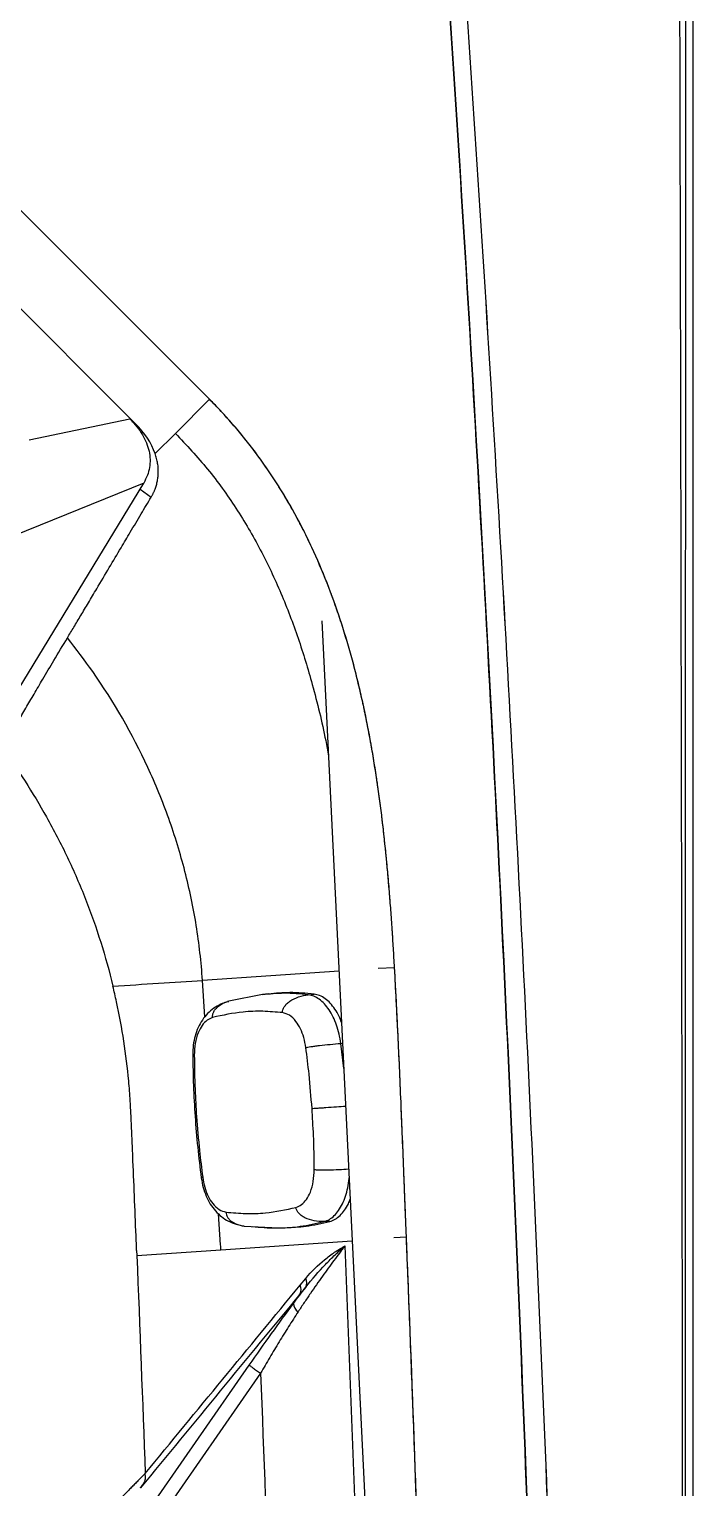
# Model space of a CAD drawing. Extents: x 398 to 508, y 623 to 782.
# Drawn here: x 501.19 to 508.08, y 711.93 to 727.05 of the extents above; entities that cross this region are included whole.
import ezdxf

# ---------------------------------------------------------------- set-up
doc = ezdxf.new("R2010")
doc.units = 0
doc.header["$MEASUREMENT"] = 0
doc.layers.add('GEOMETRY', color=2, linetype='Continuous', lineweight=25)

msp = doc.modelspace()

# ---------------------------------------------------------------- linework, layer by layer
at = {"layer": 'GEOMETRY'}
for p, q in [((508.077, 731.723), (508.077, 646.519)), ((503.064, 723.216), (496.672, 729.608)), ((496.421, 728.839), (502.295, 722.965)), ((502.711, 722.863), (503.064, 723.216)), ((501.195, 722.797), (502.24, 723.013)), ((502.259, 722.99), (502.295, 722.965)), ((502.501, 722.653), (502.711, 722.863)), ((501.032, 720.125), (502.382, 722.348)), ((502.382, 722.348), (501.034, 721.801)), ((502.345, 722.284), (502.46, 722.202)), ((504.23, 720.92), (504.996, 705.265)), ((504.408, 717.287), (502.992, 717.19)), ((504.984, 717.321), (504.815, 717.312)), ((503.018, 716.813), (502.992, 717.19)), ((503.264, 716.974), (503.251, 716.969)), ((503.616, 717.042), (503.264, 716.974)), ((503.676, 717.049), (503.616, 717.042)), ((504.089, 717.041), (504.149, 717.048)), ((504.427, 716.536), (504.444, 716.537)), ((504.457, 716.277), (504.427, 716.536)), ((503.18, 714.446), (503.158, 714.769)), ((504.312, 714.689), (504.252, 714.688)), ((503.411, 714.645), (503.425, 714.642)), ((503.425, 714.642), (503.784, 714.622)), ((503.784, 714.622), (503.844, 714.623)), ((505.107, 714.527), (504.976, 714.519)), ((502.309, 714.387), (502.311, 714.337)), ((502.311, 714.337), (503.182, 714.396)), ((503.182, 714.396), (504.545, 714.489)), ((504.005, 714.028), (504.062, 714.098)), ((503.937, 713.84), (504.005, 713.938)), ((504.062, 714.008), (504.005, 713.938)), ((500.417, 708.798), (503.477, 713.2)), ((503.595, 713.115), (500.535, 708.713))]:
    msp.add_line(p, q, dxfattribs=at)
for centre, radius, start, end in [((503.97, 714.053), 0.103, 334.1304, 25.9472), ((503.912, 713.983), 0.103, 334.1314, 25.9454), ((504.047, 713.843), 0.11, 181.2281, 234.8546)]:
    msp.add_arc(centre, radius, start, end, dxfattribs=at)
msp.add_ellipse((501.087, 722.618), major_axis=(1.44, -0.221), ratio=0.581848, start_param=0.299107, end_param=0.670514, dxfattribs=at)
for points, knots in [([(507.93, 731.67), (507.93, 731.666), (507.93, 731.663), (507.93, 731.656), (507.93, 731.646), (507.93, 731.621), (507.93, 731.573), (507.93, 731.476), (507.931, 731.282), (507.932, 730.894), (507.934, 730.119), (507.937, 728.567), (507.94, 727.238), (507.946, 724.578), (507.95, 722.806), (507.96, 717.487), (507.966, 713.941), (507.974, 706.85), (507.977, 703.304), (507.981, 696.213), (507.982, 692.667), (507.982, 685.575), (507.981, 682.03), (507.977, 674.938), (507.974, 671.392), (507.966, 664.301), (507.96, 660.755), (507.947, 653.664), (507.939, 650.118), (507.93, 646.572)], [0, 0, 0, 0, 0.000122, 0.000122, 0.000244, 0.000488, 0.000977, 0.001953, 0.003906, 0.007813, 0.015625, 0.03125, 0.0625, 0.0625, 0.125, 0.125, 0.25, 0.25, 0.375, 0.375, 0.5, 0.5, 0.625, 0.625, 0.75, 0.75, 0.875, 0.875, 1, 1, 1, 1]), ([(507.93, 731.67), (507.93, 731.666), (507.93, 731.663), (507.93, 731.656), (507.93, 731.646), (507.93, 731.621), (507.93, 731.573), (507.93, 731.476), (507.931, 731.282), (507.932, 730.894), (507.934, 730.119), (507.937, 728.567), (507.94, 727.238), (507.946, 724.578), (507.95, 722.806), (507.96, 717.487), (507.966, 713.941), (507.974, 706.85), (507.977, 703.304), (507.981, 696.213), (507.982, 692.667), (507.982, 685.575), (507.981, 682.03), (507.977, 674.938), (507.974, 671.392), (507.966, 664.301), (507.96, 660.755), (507.947, 653.664), (507.939, 650.118), (507.93, 646.572)], [0, 0, 0, 0, 0.000122, 0.000122, 0.000244, 0.000488, 0.000977, 0.001953, 0.003906, 0.007813, 0.015625, 0.03125, 0.0625, 0.0625, 0.125, 0.125, 0.25, 0.25, 0.375, 0.375, 0.5, 0.5, 0.625, 0.625, 0.75, 0.75, 0.875, 0.875, 1, 1, 1, 1]), ([(508.003, 646.519), (508.003, 646.547), (508.003, 646.575), (508.003, 646.63), (508.003, 646.713), (508.003, 646.907), (508.003, 647.296), (508.003, 648.072), (508.003, 649.625), (508.003, 650.957), (508.003, 653.619), (508.003, 655.394), (508.002, 660.72), (508.002, 664.27), (508.001, 674.92), (508.001, 682.021), (508.001, 696.221), (508.001, 703.322), (508.002, 713.972), (508.002, 717.522), (508.003, 722.848), (508.003, 724.623), (508.003, 727.285), (508.003, 728.617), (508.003, 730.17), (508.003, 730.946), (508.003, 731.335), (508.003, 731.529), (508.003, 731.612), (508.003, 731.668), (508.003, 731.695), (508.003, 731.723)], [0, 0, 0, 0, 0.000977, 0.000977, 0.001953, 0.003906, 0.007812, 0.015625, 0.03125, 0.0625, 0.0625, 0.125, 0.125, 0.25, 0.25, 0.5, 0.5, 0.75, 0.75, 0.875, 0.875, 0.9375, 0.9375, 0.96875, 0.984375, 0.992187, 0.996094, 0.998047, 0.999023, 0.999023, 1, 1, 1, 1]), ([(508.003, 646.519), (508.003, 646.547), (508.003, 646.575), (508.003, 646.63), (508.003, 646.713), (508.003, 646.907), (508.003, 647.296), (508.003, 648.072), (508.003, 649.625), (508.003, 650.957), (508.003, 653.619), (508.003, 655.394), (508.002, 660.72), (508.002, 664.27), (508.001, 674.92), (508.001, 682.021), (508.001, 696.221), (508.001, 703.322), (508.002, 713.972), (508.002, 717.522), (508.003, 722.848), (508.003, 724.623), (508.003, 727.285), (508.003, 728.617), (508.003, 730.17), (508.003, 730.946), (508.003, 731.335), (508.003, 731.529), (508.003, 731.612), (508.003, 731.668), (508.003, 731.695), (508.003, 731.723)], [0, 0, 0, 0, 0.000977, 0.000977, 0.001953, 0.003906, 0.007812, 0.015625, 0.03125, 0.0625, 0.0625, 0.125, 0.125, 0.25, 0.25, 0.5, 0.5, 0.75, 0.75, 0.875, 0.875, 0.9375, 0.9375, 0.96875, 0.984375, 0.992187, 0.996094, 0.998047, 0.999023, 0.999023, 1, 1, 1, 1]), ([(505.385, 648.481), (505.623, 651.863), (505.829, 655.246), (506.181, 662.014), (506.326, 665.399), (506.557, 672.172), (506.643, 675.559), (506.729, 680.642), (506.75, 682.337), (506.778, 685.726), (506.786, 687.421), (506.786, 692.506), (506.757, 695.896), (506.672, 700.98), (506.636, 702.674), (506.55, 706.063), (506.499, 707.757), (506.326, 712.839), (506.181, 716.226), (505.917, 721.304), (505.822, 722.996), (505.615, 726.38), (505.504, 728.071), (505.385, 729.762)], [0, 0, 0, 0, 0.125, 0.125, 0.25, 0.25, 0.375, 0.375, 0.4375, 0.4375, 0.5, 0.5, 0.625, 0.625, 0.6875, 0.6875, 0.75, 0.75, 0.875, 0.875, 0.9375, 0.9375, 1, 1, 1, 1]), ([(505.385, 729.762), (505.86, 722.998), (506.211, 716.227), (506.557, 706.064), (506.643, 702.674), (506.757, 695.896), (506.786, 692.506), (506.786, 685.726), (506.757, 682.336), (506.643, 675.559), (506.557, 672.172), (506.21, 662.013), (505.861, 655.244), (505.385, 648.481)], [0.222142, 0.222142, 0.222142, 0.222142, 0.737632, 0.737632, 0.995377, 0.995377, 1.253122, 1.253122, 1.510867, 1.510867, 1.768612, 1.768612, 2.284102, 2.284102, 2.284102, 2.284102]), ([(505.557, 648.469), (505.803, 651.851), (506.018, 655.235), (506.385, 662.005), (506.537, 665.391), (506.778, 672.165), (506.868, 675.554), (506.957, 680.638), (506.979, 682.334), (507.009, 685.724), (507.016, 687.42), (507.016, 692.507), (506.987, 695.898), (506.897, 700.984), (506.86, 702.679), (506.77, 706.069), (506.718, 707.764), (506.537, 712.847), (506.385, 716.235), (506.11, 721.314), (506.01, 723.007), (505.795, 726.391), (505.68, 728.083), (505.557, 729.774)], [0, 0, 0, 0, 0.125, 0.125, 0.25, 0.25, 0.375, 0.375, 0.4375, 0.4375, 0.5, 0.5, 0.625, 0.625, 0.6875, 0.6875, 0.75, 0.75, 0.875, 0.875, 0.9375, 0.9375, 1, 1, 1, 1]), ([(505.557, 648.469), (505.803, 651.851), (506.018, 655.235), (506.385, 662.005), (506.537, 665.391), (506.778, 672.165), (506.868, 675.554), (506.987, 682.333), (507.016, 685.725), (507.016, 692.507), (506.987, 695.898), (506.868, 702.679), (506.778, 706.069), (506.537, 712.847), (506.385, 716.235), (506.018, 723.007), (505.803, 726.392), (505.557, 729.774)], [0, 0, 0, 0, 0.258278, 0.258278, 0.516555, 0.516555, 0.774833, 0.774833, 1.033111, 1.033111, 1.291388, 1.291388, 1.549666, 1.549666, 1.807944, 1.807944, 2.066221, 2.066221, 2.066221, 2.066221]), ([(504.984, 717.321), (504.982, 717.355), (504.978, 717.423), (504.972, 717.523), (504.966, 717.621), (504.957, 717.753), (504.946, 717.916), (504.925, 718.18), (504.896, 718.508), (504.852, 718.902), (504.798, 719.295), (504.734, 719.687), (504.656, 720.076), (504.562, 720.464), (504.452, 720.845), (504.322, 721.222), (504.173, 721.587), (504.028, 721.886), (503.902, 722.117), (503.8, 722.288), (503.693, 722.454), (503.601, 722.585), (503.527, 722.685), (503.473, 722.755), (503.418, 722.824), (503.362, 722.892), (503.304, 722.959), (503.246, 723.025), (503.187, 723.09), (503.126, 723.154), (503.085, 723.196), (503.064, 723.216)], [0, 0, 0, 0, 0.016236, 0.032065, 0.047488, 0.062504, 0.094374, 0.125007, 0.18751, 0.250012, 0.312515, 0.375014, 0.437516, 0.500014, 0.563754, 0.625008, 0.688479, 0.749995, 0.781719, 0.8131, 0.844178, 0.874994, 0.888957, 0.902892, 0.916803, 0.930694, 0.94457, 0.958434, 0.972291, 0.986145, 1, 1, 1, 1]), ([(504.984, 717.321), (504.98, 717.391), (504.976, 717.458), (504.97, 717.557), (504.968, 717.59), (504.965, 717.638), (504.964, 717.654), (504.962, 717.678), (504.962, 717.686), (504.961, 717.697), (504.961, 717.701), (504.96, 717.709), (504.96, 717.713), (504.955, 717.786), (504.95, 717.853), (504.943, 717.952), (504.94, 717.984), (504.937, 718.033), (504.935, 718.049), (504.933, 718.073), (504.933, 718.081), (504.932, 718.093), (504.932, 718.097), (504.931, 718.105), (504.931, 718.108), (504.925, 718.181), (504.919, 718.248), (504.91, 718.347), (504.907, 718.379), (504.902, 718.428), (504.901, 718.444), (504.898, 718.468), (504.897, 718.476), (504.896, 718.488), (504.896, 718.492), (504.895, 718.5), (504.895, 718.503), (504.887, 718.575), (504.88, 718.642), (504.869, 718.741), (504.866, 718.773), (504.86, 718.822), (504.858, 718.838), (504.855, 718.862), (504.854, 718.87), (504.853, 718.882), (504.852, 718.886), (504.851, 718.894), (504.851, 718.898), (504.842, 718.969), (504.833, 719.036), (504.82, 719.134), (504.815, 719.167), (504.808, 719.215), (504.806, 719.231), (504.802, 719.255), (504.801, 719.263), (504.799, 719.275), (504.799, 719.279), (504.798, 719.287), (504.797, 719.291), (504.786, 719.362), (504.776, 719.428), (504.76, 719.526), (504.754, 719.558), (504.746, 719.606), (504.743, 719.622), (504.739, 719.646), (504.737, 719.654), (504.734, 719.67), (504.733, 719.678), (504.719, 719.753), (504.707, 719.818), (504.687, 719.916), (504.68, 719.948), (504.67, 719.996), (504.667, 720.012), (504.662, 720.036), (504.66, 720.043), (504.657, 720.059), (504.655, 720.067), (504.639, 720.141), (504.624, 720.206), (504.6, 720.302), (504.592, 720.334), (504.58, 720.382), (504.576, 720.398), (504.57, 720.421), (504.568, 720.429), (504.565, 720.441), (504.564, 720.445), (504.562, 720.453), (504.561, 720.456), (504.525, 720.593), (504.487, 720.723), (504.427, 720.912), (504.407, 720.974), (504.375, 721.066), (504.364, 721.096), (504.348, 721.142), (504.342, 721.157), (504.334, 721.179), (504.331, 721.187), (504.327, 721.198), (504.326, 721.201), (504.323, 721.209), (504.322, 721.212), (504.272, 721.344), (504.221, 721.468), (504.14, 721.649), (504.113, 721.709), (504.07, 721.797), (504.056, 721.826), (504.034, 721.869), (504.027, 721.883), (504.016, 721.905), (504.012, 721.912), (504.004, 721.926), (504.001, 721.933), (503.934, 722.06), (503.868, 722.176), (503.763, 722.344), (503.728, 722.399), (503.673, 722.481), (503.654, 722.508), (503.626, 722.548), (503.617, 722.561), (503.598, 722.588), (503.589, 722.6), (503.422, 722.829), (503.251, 723.03), (503.064, 723.216)], [0, 0, 0, 0, 0.03125, 0.03125, 0.046875, 0.046875, 0.054688, 0.054688, 0.058594, 0.058594, 0.060547, 0.060547, 0.0625, 0.0625, 0.09375, 0.09375, 0.109375, 0.109375, 0.117188, 0.117188, 0.121094, 0.121094, 0.123047, 0.123047, 0.125, 0.125, 0.15625, 0.15625, 0.171875, 0.171875, 0.179688, 0.179688, 0.183594, 0.183594, 0.185547, 0.185547, 0.1875, 0.1875, 0.21875, 0.21875, 0.234375, 0.234375, 0.242188, 0.242188, 0.246094, 0.246094, 0.248047, 0.248047, 0.25, 0.25, 0.28125, 0.28125, 0.296875, 0.296875, 0.304688, 0.304688, 0.308594, 0.308594, 0.310547, 0.310547, 0.3125, 0.3125, 0.34375, 0.34375, 0.359375, 0.359375, 0.367188, 0.367188, 0.371094, 0.371094, 0.375, 0.375, 0.40625, 0.40625, 0.421875, 0.421875, 0.429688, 0.429688, 0.433594, 0.433594, 0.4375, 0.4375, 0.46875, 0.46875, 0.484375, 0.484375, 0.492188, 0.492188, 0.496094, 0.496094, 0.498047, 0.498047, 0.5, 0.5, 0.5625, 0.5625, 0.59375, 0.59375, 0.609375, 0.609375, 0.617188, 0.617188, 0.621094, 0.621094, 0.623047, 0.623047, 0.625, 0.625, 0.6875, 0.6875, 0.71875, 0.71875, 0.734375, 0.734375, 0.742188, 0.742188, 0.746094, 0.746094, 0.75, 0.75, 0.8125, 0.8125, 0.84375, 0.84375, 0.859375, 0.859375, 0.867188, 0.867188, 0.875, 0.875, 1, 1, 1, 1]), ([(502.24, 723.013), (502.265, 722.986), (502.313, 722.935), (502.371, 722.85), (502.414, 722.764), (502.44, 722.677), (502.451, 722.591), (502.444, 722.507), (502.422, 722.424), (502.396, 722.374), (502.382, 722.348)], [0, 0, 0, 0, 0.127804, 0.249051, 0.366383, 0.482705, 0.600436, 0.724414, 0.856966, 1, 1, 1, 1]), ([(502.711, 722.863), (502.825, 722.741), (503.053, 722.498), (503.345, 722.091), (503.598, 721.66), (503.811, 721.207), (503.989, 720.74), (504.143, 720.229), (504.245, 719.82), (504.289, 719.57), (504.299, 719.517)], [0, 0, 0, 0, 0.132875, 0.265757, 0.398646, 0.531542, 0.664451, 0.797371, 0.956869, 1, 1, 1, 1]), ([(502.46, 722.202), (502.463, 722.206), (502.467, 722.214), (502.473, 722.225), (502.479, 722.237), (502.485, 722.248), (502.49, 722.26), (502.5, 722.282), (502.512, 722.315), (502.523, 722.359), (502.531, 722.404), (502.534, 722.443), (502.534, 722.476), (502.533, 722.501), (502.531, 722.526), (502.527, 722.551), (502.522, 722.576), (502.516, 722.602), (502.509, 722.627), (502.504, 722.644), (502.501, 722.653)], [0, 0, 0, 0, 0.031193, 0.062083, 0.092675, 0.122974, 0.152988, 0.182721, 0.289347, 0.392749, 0.493281, 0.591325, 0.643201, 0.694713, 0.745928, 0.796915, 0.847745, 0.898488, 0.949216, 1, 1, 1, 1]), ([(501.591, 720.741), (501.613, 720.778), (501.66, 720.856), (501.732, 720.977), (501.811, 721.11), (501.91, 721.276), (502.023, 721.467), (502.139, 721.662), (502.249, 721.848), (502.353, 722.023), (502.425, 722.144), (502.46, 722.202)], [0, 0, 0, 0, 0.076369, 0.159705, 0.250006, 0.349837, 0.5, 0.640615, 0.750004, 0.879796, 1, 1, 1, 1]), ([(501.081, 719.877), (501.094, 719.9), (501.12, 719.946), (501.161, 720.015), (501.203, 720.087), (501.246, 720.16), (501.29, 720.236), (501.358, 720.352), (501.459, 720.521), (501.544, 720.663), (501.591, 720.741)], [0, 0, 0, 0, 0.077053, 0.156618, 0.238694, 0.323283, 0.410386, 0.500003, 0.725803, 1, 1, 1, 1]), ([(502.992, 717.19), (502.979, 717.381), (502.936, 717.761), (502.818, 718.323), (502.65, 718.871), (502.36, 719.58), (502, 720.205), (501.682, 720.628), (501.591, 720.741)], [0, 0, 0, 0, 0.125, 0.25, 0.375, 0.5, 0.75, 0.8452879, 0.8452879, 0.8452879, 0.8452879]), ([(500.906, 719.61), (501.077, 719.378), (501.319, 719.004), (501.596, 718.468), (501.784, 718.034), (501.942, 717.588), (502.026, 717.284), (502.063, 717.131)], [0, 0, 0, 0, 0.2281753, 0.3531753, 0.4781753, 0.6031753, 0.7281753, 0.7281753, 0.7281753, 0.7281753]), ([(505.107, 714.527), (505.105, 714.581), (505.1, 714.698), (505.091, 714.93), (505.079, 715.236), (505.065, 715.585), (505.05, 715.94), (505.036, 716.279), (505.022, 716.593), (505.008, 716.862), (504.997, 717.095), (504.988, 717.247), (504.984, 717.321)], [0, 0, 0, 0, 0.057696, 0.125003, 0.250007, 0.385428, 0.500011, 0.631105, 0.750007, 0.836755, 0.920086, 1, 1, 1, 1]), ([(505.107, 714.527), (505.105, 714.577), (505.103, 714.63), (505.099, 714.718), (505.098, 714.748), (505.096, 714.795), (505.095, 714.811), (505.094, 714.835), (505.094, 714.843), (505.094, 714.856), (505.093, 714.86), (505.093, 714.866), (505.093, 714.868), (505.093, 714.873), (505.093, 714.875), (505.09, 714.935), (505.088, 714.993), (505.085, 715.08), (505.084, 715.11), (505.082, 715.153), (505.081, 715.168), (505.08, 715.19), (505.08, 715.197), (505.08, 715.208), (505.08, 715.211), (505.079, 715.217), (505.079, 715.219), (505.079, 715.222), (505.079, 715.224), (505.074, 715.362), (505.069, 715.488), (505.062, 715.663), (505.059, 715.718), (505.056, 715.798), (505.055, 715.825), (505.053, 715.863), (505.053, 715.875), (505.052, 715.894), (505.052, 715.9), (505.051, 715.909), (505.051, 715.912), (505.051, 715.917), (505.051, 715.918), (505.051, 715.921), (505.051, 715.922), (505.051, 715.923), (505.051, 715.924), (505.046, 716.052), (505.04, 716.174), (505.033, 716.349), (505.03, 716.406), (505.026, 716.489), (505.025, 716.516), (505.023, 716.557), (505.022, 716.57), (505.022, 716.59), (505.021, 716.597), (505.021, 716.606), (505.021, 716.61), (505.02, 716.615), (505.02, 716.616), (505.02, 716.62), (505.02, 716.621), (505.008, 716.87), (504.996, 717.103), (504.984, 717.321)], [0, 0, 0, 0, 0.0625, 0.0625, 0.09375, 0.09375, 0.109375, 0.109375, 0.117188, 0.117188, 0.121094, 0.121094, 0.123047, 0.123047, 0.125, 0.125, 0.1875, 0.1875, 0.21875, 0.21875, 0.234375, 0.234375, 0.242188, 0.242188, 0.246094, 0.246094, 0.248047, 0.248047, 0.25, 0.25, 0.375, 0.375, 0.4375, 0.4375, 0.46875, 0.46875, 0.484375, 0.484375, 0.492188, 0.492188, 0.496094, 0.496094, 0.498047, 0.498047, 0.499023, 0.499023, 0.5, 0.5, 0.625, 0.625, 0.6875, 0.6875, 0.71875, 0.71875, 0.734375, 0.734375, 0.742188, 0.742188, 0.746094, 0.746094, 0.748047, 0.748047, 0.75, 0.75, 1, 1, 1, 1]), ([(502.25, 715.805), (502.248, 715.85), (502.244, 715.93), (502.236, 716.043), (502.219, 716.25), (502.18, 716.559), (502.12, 716.887), (502.076, 717.076), (502.063, 717.131)], [0.14337491, 0.14337491, 0.14337491, 0.14337491, 0.1484375, 0.15234375, 0.15625, 0.171875, 0.1875, 0.19380245, 0.19380245, 0.19380245, 0.19380245]), ([(503.238, 716.964), (503.219, 716.958), (503.173, 716.942), (503.108, 716.902), (503.043, 716.847), (502.988, 716.78), (502.945, 716.701), (502.914, 716.613), (502.894, 716.518), (502.892, 716.452), (502.891, 716.418)], [0, 0, 0, 0, 0.085959, 0.21201, 0.338372, 0.466377, 0.596694, 0.728236, 0.862175, 1, 1, 1, 1]), ([(503.097, 716.805), (503.097, 716.815), (503.096, 716.837), (503.108, 716.868), (503.129, 716.898), (503.173, 716.937), (503.22, 716.963), (503.258, 716.97), (503.264, 716.972)], [0, 0, 0, 0, 0.10029, 0.216567, 0.356538, 0.522754, 0.916601, 1, 1, 1, 1]), ([(504.089, 717.041), (504.006, 717.049), (503.847, 717.063), (503.689, 717.048), (503.615, 717.04)], [0, 0, 0, 0, 0.526583, 1, 1, 1, 1]), ([(504.149, 717.048), (504.065, 717.056), (503.907, 717.07), (503.75, 717.055), (503.676, 717.048)], [0, 0, 0, 0, 0.528364, 1, 1, 1, 1]), ([(503.822, 716.855), (503.823, 716.865), (503.824, 716.887), (503.84, 716.918), (503.865, 716.948), (503.914, 716.988), (503.99, 717.024), (504.056, 717.035), (504.089, 717.041)], [0, 0, 0, 0, 0.075054, 0.162074, 0.266824, 0.391217, 0.685963, 1, 1, 1, 1]), ([(504.427, 716.536), (504.422, 716.569), (504.411, 716.634), (504.383, 716.727), (504.349, 716.812), (504.306, 716.886), (504.257, 716.948), (504.204, 716.996), (504.147, 717.029), (504.109, 717.037), (504.089, 717.041)], [0, 0, 0, 0, 0.125505, 0.249704, 0.373992, 0.499776, 0.625678, 0.750079, 0.874386, 1, 1, 1, 1]), ([(504.434, 716.754), (504.426, 716.775), (504.406, 716.825), (504.366, 716.893), (504.318, 716.955), (504.264, 717.002), (504.207, 717.036), (504.168, 717.044), (504.149, 717.048)], [0, 0, 0, 0, 0.1286868, 0.3027253, 0.4767639, 0.6510693, 0.8255222, 1, 1, 1, 1]), ([(503.097, 716.805), (503.077, 716.797), (503.038, 716.781), (502.986, 716.725), (502.943, 716.645), (502.913, 716.539), (502.909, 716.455), (502.907, 716.413)], [0, 0, 0, 0, 0.186845, 0.373701, 0.560409, 0.780222, 1, 1, 1, 1]), ([(503.822, 716.855), (503.753, 716.861), (503.617, 716.873), (503.374, 716.865), (503.202, 716.828), (503.097, 716.805)], [0, 0, 0, 0, 0.280017, 0.560061, 1, 1, 1, 1]), ([(504.064, 716.492), (504.058, 716.527), (504.045, 716.598), (504.009, 716.691), (503.959, 716.773), (503.895, 716.835), (503.846, 716.848), (503.822, 716.855)], [0, 0, 0, 0, 0.186661, 0.373374, 0.560001, 0.780011, 1, 1, 1, 1]), ([(504.064, 716.492), (504.071, 716.494), (504.085, 716.497), (504.118, 716.503), (504.159, 716.509), (504.228, 716.518), (504.321, 716.527), (504.391, 716.533), (504.427, 716.536)], [0, 0, 0, 0, 0.07505, 0.162076, 0.266839, 0.391242, 0.685992, 1, 1, 1, 1]), ([(504.128, 715.861), (504.118, 715.98), (504.102, 716.191), (504.076, 716.4), (504.064, 716.492)], [0, 0, 0, 0, 0.559986, 1, 1, 1, 1]), ([(502.891, 716.418), (502.893, 716.311), (502.895, 716.098), (502.909, 715.885), (502.915, 715.778)], [0, 0, 0, 0, 0.500006, 1, 1, 1, 1]), ([(502.907, 716.413), (502.902, 716.414), (502.892, 716.415), (502.892, 716.417), (502.892, 716.418)], [0, 0, 0, 0, 0.524332, 1, 1, 1, 1]), ([(502.907, 716.413), (502.908, 716.295), (502.912, 716.084), (502.925, 715.872), (502.93, 715.779)], [0, 0, 0, 0, 0.559986, 1, 1, 1, 1]), ([(504.128, 715.861), (504.134, 715.862), (504.149, 715.863), (504.182, 715.865), (504.224, 715.868), (504.293, 715.873), (504.381, 715.879), (504.446, 715.883), (504.476, 715.885)], [0, 0, 0, 0, 0.078655, 0.169862, 0.27966, 0.410041, 0.718951, 1, 1, 1, 1]), ([(504.151, 715.228), (504.15, 715.346), (504.147, 715.557), (504.133, 715.768), (504.128, 715.861)], [0, 0, 0, 0, 0.559986, 1, 1, 1, 1]), ([(502.309, 714.387), (502.308, 714.421), (502.295, 714.731), (502.281, 715.076), (502.267, 715.421), (502.261, 715.56), (502.255, 715.688), (502.251, 715.781), (502.25, 715.805)], [0.0899285, 0.0899285, 0.0899285, 0.0899285, 0.09375, 0.125, 0.12890625, 0.1328125, 0.140625, 0.14337491, 0.14337491, 0.14337491, 0.14337491]), ([(502.915, 715.778), (502.923, 715.672), (502.94, 715.459), (502.966, 715.247), (502.979, 715.141)], [0, 0, 0, 0, 0.499994, 1, 1, 1, 1]), ([(502.93, 715.779), (502.926, 715.779), (502.916, 715.778), (502.916, 715.778), (502.916, 715.778)], [0, 0, 0, 0, 0.52747, 1, 1, 1, 1]), ([(502.93, 715.779), (502.94, 715.661), (502.956, 715.45), (502.982, 715.24), (502.994, 715.148)], [0, 0, 0, 0, 0.559986, 1, 1, 1, 1]), ([(502.979, 715.141), (502.985, 715.108), (502.996, 715.043), (503.029, 714.952), (503.071, 714.869), (503.125, 714.797), (503.188, 714.737), (503.26, 714.692), (503.331, 714.661), (503.379, 714.652), (503.398, 714.648)], [0, 0, 0, 0, 0.1374743, 0.271149, 0.4025168, 0.5327659, 0.660827, 0.787361, 0.9137031, 1, 1, 1, 1]), ([(502.994, 715.148), (502.989, 715.147), (502.98, 715.144), (502.98, 715.142), (502.98, 715.142)], [0, 0, 0, 0, 0.524326, 1, 1, 1, 1]), ([(502.994, 715.148), (503, 715.113), (503.013, 715.043), (503.049, 714.949), (503.099, 714.868), (503.163, 714.806), (503.212, 714.793), (503.236, 714.786)], [0, 0, 0, 0, 0.186661, 0.373374, 0.560001, 0.780011, 1, 1, 1, 1]), ([(503.961, 714.835), (503.981, 714.843), (504.021, 714.86), (504.072, 714.915), (504.115, 714.996), (504.145, 715.102), (504.149, 715.186), (504.151, 715.228)], [0, 0, 0, 0, 0.186845, 0.373701, 0.560409, 0.780222, 1, 1, 1, 1]), ([(504.151, 715.228), (504.158, 715.227), (504.172, 715.226), (504.206, 715.224), (504.248, 715.224), (504.317, 715.225), (504.408, 715.228), (504.475, 715.232), (504.508, 715.234)], [0, 0, 0, 0, 0.076929, 0.166138, 0.27353, 0.401054, 0.70319, 1, 1, 1, 1]), ([(504.252, 714.688), (504.271, 714.694), (504.308, 714.708), (504.359, 714.748), (504.405, 714.802), (504.445, 714.87), (504.477, 714.95), (504.499, 715.039), (504.511, 715.104), (504.513, 715.14), (504.513, 715.142)], [0, 0, 0, 0, 0.142117, 0.282757, 0.423502, 0.565946, 0.708256, 0.848873, 0.98939, 1, 1, 1, 1]), ([(503.236, 714.786), (503.305, 714.78), (503.441, 714.767), (503.684, 714.776), (503.856, 714.813), (503.961, 714.835)], [0, 0, 0, 0, 0.280017, 0.560061, 1, 1, 1, 1]), ([(504.252, 714.688), (504.218, 714.689), (504.151, 714.691), (504.071, 714.717), (504.017, 714.749), (503.988, 714.775), (503.968, 714.804), (503.963, 714.826), (503.961, 714.835)], [0, 0, 0, 0, 0.313967, 0.608721, 0.73314, 0.837921, 0.924957, 1, 1, 1, 1]), ([(504.312, 714.689), (504.331, 714.695), (504.368, 714.709), (504.42, 714.75), (504.466, 714.804), (504.501, 714.862), (504.518, 714.905), (504.524, 714.921)], [0, 0, 0, 0, 0.217919, 0.4358068, 0.6535105, 0.8708807, 1, 1, 1, 1]), ([(503.236, 714.786), (503.237, 714.776), (503.24, 714.755), (503.256, 714.725), (503.281, 714.698), (503.33, 714.666), (503.38, 714.647), (503.418, 714.644), (503.425, 714.644)], [0, 0, 0, 0, 0.100277, 0.21658, 0.356595, 0.522851, 0.91672, 1, 1, 1, 1]), ([(503.506, 714.637), (503.59, 714.63), (503.757, 714.615), (504.006, 714.633), (504.17, 714.669), (504.252, 714.688)], [0, 0, 0, 0, 0.333331, 0.666669, 1, 1, 1, 1]), ([(503.843, 714.625), (503.918, 714.628), (504.075, 714.634), (504.23, 714.67), (504.312, 714.689)], [0, 0, 0, 0, 0.471393, 1, 1, 1, 1]), ([(505.492, 700.612), (505.49, 700.762), (505.485, 701.061), (505.478, 701.51), (505.47, 701.959), (505.462, 702.408), (505.454, 702.857), (505.445, 703.306), (505.436, 703.755), (505.426, 704.204), (505.416, 704.653), (505.406, 705.102), (505.396, 705.551), (505.385, 706), (505.373, 706.449), (505.362, 706.898), (505.35, 707.347), (505.337, 707.795), (505.324, 708.244), (505.311, 708.693), (505.298, 709.142), (505.284, 709.591), (505.27, 710.04), (505.255, 710.489), (505.24, 710.937), (505.225, 711.386), (505.209, 711.835), (505.193, 712.284), (505.176, 712.732), (505.159, 713.181), (505.142, 713.63), (505.125, 714.079), (505.113, 714.378), (505.107, 714.527)], [0, 0, 0, 0, 0.03226, 0.064519, 0.096778, 0.129037, 0.161295, 0.193554, 0.225812, 0.258069, 0.290327, 0.322585, 0.354842, 0.3871, 0.419357, 0.451614, 0.483871, 0.516129, 0.548386, 0.580643, 0.6129, 0.645158, 0.677415, 0.709673, 0.741931, 0.774188, 0.806446, 0.838705, 0.870963, 0.903222, 0.935481, 0.96774, 1, 1, 1, 1]), ([(504.47, 714.436), (504.468, 714.433), (504.465, 714.43), (504.461, 714.424), (504.454, 714.415), (504.437, 714.394), (504.423, 714.375), (504.394, 714.337), (504.375, 714.312), (504.316, 714.233), (504.277, 714.178), (504.195, 714.064), (504.154, 714.005), (504.09, 713.912), (504.069, 713.881), (504.026, 713.817), (504.005, 713.785), (503.984, 713.752)], [0, 0, 0, 0, 0.015625, 0.015625, 0.03125, 0.0625, 0.125, 0.125, 0.25, 0.25, 0.5, 0.5, 0.75, 0.75, 0.875, 0.875, 1, 1, 1, 1]), ([(504.062, 714.098), (504.124, 714.173), (504.19, 714.237), (504.292, 714.321), (504.327, 714.347), (504.38, 714.382), (504.398, 714.394), (504.425, 714.41), (504.434, 714.416), (504.452, 714.426), (504.461, 714.431), (504.47, 714.436)], [0, 0, 0, 0, 0.5, 0.5, 0.75, 0.75, 0.875, 0.875, 0.9375, 0.9375, 1, 1, 1, 1]), ([(504.062, 714.008), (504.13, 714.094), (504.198, 714.171), (504.3, 714.278), (504.334, 714.312), (504.386, 714.36), (504.402, 714.376), (504.428, 714.399), (504.436, 714.407), (504.453, 714.422), (504.462, 714.429), (504.47, 714.436)], [0, 0, 0, 0, 0.5, 0.5, 0.75, 0.75, 0.875, 0.875, 0.9375, 0.9375, 1, 1, 1, 1]), ([(503.477, 713.2), (503.555, 713.311), (503.632, 713.42), (503.785, 713.634), (503.861, 713.738), (503.937, 713.84)], [0, 0, 0, 0, 0.5, 0.5, 1, 1, 1, 1]), ([(503.984, 713.752), (503.951, 713.702), (503.918, 713.651), (503.852, 713.547), (503.819, 713.494), (503.754, 713.387), (503.722, 713.333), (503.674, 713.252), (503.658, 713.224), (503.626, 713.17), (503.611, 713.142), (503.595, 713.115)], [0, 0, 0, 0, 0.25, 0.25, 0.5, 0.5, 0.75, 0.75, 0.875, 0.875, 1, 1, 1, 1]), ([(503.477, 713.2), (503.478, 713.198), (503.482, 713.195), (503.495, 713.186), (503.504, 713.179), (503.525, 713.164), (503.538, 713.155), (503.565, 713.135), (503.58, 713.125), (503.595, 713.115)], [0, 0, 0, 0, 0.25, 0.25, 0.5, 0.5, 0.75, 0.75, 1, 1, 1, 1]), ([(502.398, 712.076), (502.386, 712.064), (502.364, 712.042), (502.33, 712.007), (502.296, 711.973), (502.262, 711.938), (502.228, 711.904), (502.194, 711.869), (502.16, 711.835), (502.126, 711.801), (502.081, 711.756), (502.026, 711.701), (501.96, 711.636), (501.894, 711.572), (501.827, 711.508), (501.761, 711.444), (501.694, 711.382), (501.627, 711.32), (501.56, 711.259), (501.493, 711.199), (501.425, 711.14), (501.358, 711.082), (501.29, 711.025), (501.222, 710.969), (501.176, 710.933), (501.154, 710.916)], [0, 0, 0, 0, 0.027784, 0.055569, 0.083354, 0.111139, 0.138925, 0.16671, 0.194495, 0.22228, 0.250064, 0.303648, 0.357229, 0.410807, 0.464383, 0.517956, 0.571527, 0.625094, 0.678658, 0.732218, 0.785775, 0.839329, 0.892884, 0.94644, 1, 1, 1, 1]), ([(502.349, 711.927), (502.349, 711.927), (502.35, 711.928), (502.351, 711.93), (502.352, 711.932), (502.354, 711.934), (502.356, 711.937), (502.358, 711.94), (502.36, 711.943), (502.363, 711.946), (502.365, 711.95), (502.368, 711.953), (502.371, 711.957), (502.373, 711.96), (502.374, 711.961)], [0, 0, 0, 0, 0.037043, 0.081608, 0.134227, 0.195223, 0.264802, 0.343102, 0.430219, 0.526223, 0.631168, 0.745093, 0.868028, 1, 1, 1, 1]), ([(502.374, 711.961), (502.375, 711.963), (502.377, 711.965), (502.379, 711.968), (502.382, 711.972), (502.384, 711.975), (502.386, 711.979), (502.389, 711.985), (502.394, 711.995), (502.397, 712.006), (502.4, 712.018), (502.401, 712.03), (502.401, 712.043), (502.4, 712.053), (502.399, 712.057)], [0, 0, 0, 0, 0.045437, 0.0888, 0.130537, 0.171149, 0.211178, 0.251193, 0.362831, 0.50155, 0.605029, 0.722446, 0.854046, 1, 1, 1, 1]), ([(502.399, 712.057), (502.399, 712.059), (502.399, 712.061), (502.398, 712.064), (502.398, 712.068), (502.398, 712.072), (502.398, 712.075), (502.398, 712.076)], [0, 0, 0, 0, 0.1882015, 0.3811632, 0.5800762, 0.7860283, 1, 1, 1, 1])]:
    msp.add_open_spline(points, degree=3, knots=knots, dxfattribs=at)
for points in [[(502.063, 717.131), (502.221, 717.14), (502.538, 717.16), (502.844, 717.18), (502.992, 717.19)], [(505.492, 700.612), (505.422, 705.252), (505.294, 709.891), (505.107, 714.527)], [(503.182, 714.396), (503.182, 714.413), (503.181, 714.43), (503.18, 714.446)], [(504.821, 702.935), (504.745, 706.77), (504.628, 710.604), (504.47, 714.436)], [(502.311, 714.337), (502.342, 713.583), (502.37, 712.83), (502.398, 712.076)], [(504.005, 713.938), (503.453, 713.269), (502.901, 712.598), (502.349, 711.927)], [(502.398, 712.076), (502.934, 712.727), (503.469, 713.378), (504.005, 714.028)], [(503.937, 713.84), (503.979, 713.897), (504.021, 713.953), (504.062, 714.008)], [(503.595, 713.115), (503.727, 709.716), (503.826, 706.317), (503.893, 702.917)]]:
    msp.add_open_spline(points, degree=3, dxfattribs=at)

doc.saveas('drawing.dxf')
